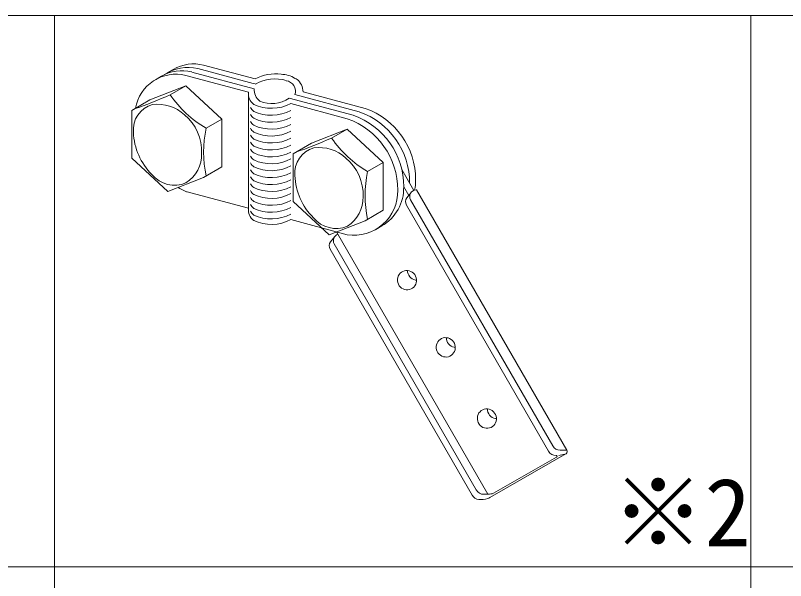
# Model space of a CAD drawing. Units: millimetres on the paper, enlarged 40 times, with parts at other scales. Extents: x -7800 to 7800, y -5578 to 5491.
# Drawn here: x -5782 to -5118, y 2493 to 2980 of the extents above; entities that cross this region are included whole.
import ezdxf
from ezdxf.enums import TextEntityAlignment as Align

# ---------------------------------------------------------------- set-up
doc = ezdxf.new("R2010")
doc.units = ezdxf.units.MM
doc.header["$LTSCALE"] = 40
for name, color, linetype, lineweight in [('1-6_文字', 7, 'Continuous', 18), ('1-7_金具', 7, 'Continuous', 18), ('F-2_太線１', 3, 'Continuous', 18), ('F-4_細線', 4, 'Continuous', 9)]:
    doc.layers.add(name, color=color, linetype=linetype, lineweight=lineweight)
doc.styles.add('ＭＳ ゴシック', font='')
doc.styles.get('ＭＳ ゴシック').set_extended_font_data('MS Gothic')

msp = doc.modelspace()

# ---------------------------------------------------------------- linework, layer by layer
at = {"layer": '1-7_金具', "color": 3}
for p, q in [((-5650.86, 2930.79), (-5645.73, 2933.75)), ((-5624.72, 2934.45), (-5577.06, 2921.68)), ((-5619.59, 2937.41), (-5575.11, 2925.49)), ((-5661.11, 2924.87), (-5655.98, 2927.83)), ((-5634.97, 2928.53), (-5581.07, 2914.09)), ((-5629.85, 2931.49), (-5575.94, 2917.05)), ((-5648.43, 2911.86), (-5634.97, 2919.63)), ((-5577.06, 2921.68), (-5575.11, 2921.16)), ((-5581.07, 2914.09), (-5581.07, 2814.09)), ((-5533.98, 2914.47), (-5480.5, 2900.14)), ((-5681.51, 2898.38), (-5665.92, 2907.38)), ((-5546.04, 2909.03), (-5490.75, 2894.22)), ((-5540.91, 2911.99), (-5485.63, 2897.18)), ((-5544.54, 2904.3), (-5495.88, 2891.26)), ((-5681.51, 2857.26), (-5681.51, 2898.38)), ((-5617.48, 2883.03), (-5604.03, 2890.8)), ((-5604.03, 2849.68), (-5604.03, 2890.8)), ((-5509.33, 2874.59), (-5495.88, 2882.36)), ((-5542.42, 2861.11), (-5526.83, 2870.11)), ((-5542.42, 2819.99), (-5542.42, 2861.11)), ((-5478.38, 2845.76), (-5464.93, 2853.53)), ((-5464.93, 2812.41), (-5464.93, 2853.53)), ((-5619.62, 2840.68), (-5604.03, 2849.68)), ((-5438.6, 2829.48), (-5448.93, 2847.38)), ((-5442.93, 2825.11), (-5447.29, 2832.66)), ((-5634.97, 2828.53), (-5581.07, 2814.09)), ((-5634.19, 2828.04), (-5633.97, 2828.26)), ((-5444.48, 2823.12), (-5440.9, 2827.72)), ((-5436.43, 2829.91), (-5436.35, 2829.91)), ((-5441.34, 2821.4), (-5318.96, 2609.45)), ((-5444.92, 2816.8), (-5322.55, 2604.84)), ((-5480.52, 2803.41), (-5464.93, 2812.41)), ((-5544.54, 2804.3), (-5495.88, 2791.26)), ((-5505.28, 2793.78), (-5374.75, 2567.7)), ((-5471.32, 2795.91), (-5466.2, 2798.87)), ((-5510.26, 2785.14), (-5506.67, 2789.75)), ((-5507.11, 2783.43), (-5384.74, 2571.47)), ((-5510.69, 2778.82), (-5388.32, 2566.87)), ((-5373.11, 2564.85), (-5307.64, 2602.65)), ((-5316, 2601.06), (-5315.52, 2601.06)), ((-5313.58, 2601.06), (-5307.43, 2602.71)), ((-5369.81, 2568.6), (-5315.7, 2599.84)), ((-5378.19, 2567.7), (-5374.75, 2567.7))]:
    msp.add_line(p, q, dxfattribs=at)
for points in [[(-5665.92, 2907.38), (-5634.97, 2919.63), (-5604.03, 2890.8)], [(-5526.83, 2870.11), (-5495.88, 2882.36), (-5464.93, 2853.53)], [(-5681.51, 2857.26), (-5650.56, 2828.43), (-5619.62, 2840.68)], [(-5312.42, 2605.67), (-5306.89, 2605.67), (-5436.37, 2829.94)], [(-5542.42, 2819.99), (-5511.47, 2791.16), (-5480.52, 2803.41)], [(-5444.09, 2760.53), (-5443.95, 2759.08), (-5443.56, 2757.67), (-5442.93, 2756.34), (-5442.1, 2755.14), (-5441.07, 2754.11), (-5439.88, 2753.26), (-5438.57, 2752.64), (-5437.18, 2752.25), (-5436.26, 2752.14)], [(-5444.09, 2760.53), (-5443.95, 2759.08), (-5443.56, 2757.67), (-5442.93, 2756.34), (-5442.1, 2755.14), (-5441.07, 2754.11), (-5439.88, 2753.26), (-5438.57, 2752.64), (-5437.18, 2752.25), (-5436.26, 2752.14)], [(-5410.68, 2702.66), (-5410.54, 2701.21), (-5410.15, 2699.8), (-5409.52, 2698.47), (-5408.68, 2697.27), (-5407.66, 2696.24), (-5406.47, 2695.39), (-5405.16, 2694.77), (-5403.77, 2694.38), (-5402.84, 2694.27)], [(-5410.68, 2702.66), (-5410.54, 2701.21), (-5410.15, 2699.8), (-5409.52, 2698.47), (-5408.68, 2697.27), (-5407.66, 2696.24), (-5406.47, 2695.39), (-5405.16, 2694.77), (-5403.77, 2694.38), (-5402.84, 2694.27)], [(-5375.24, 2641.27), (-5375.09, 2639.82), (-5374.7, 2638.41), (-5374.08, 2637.08), (-5373.24, 2635.88), (-5372.21, 2634.85), (-5371.03, 2634), (-5369.72, 2633.38), (-5368.33, 2633), (-5367.4, 2632.88)], [(-5375.24, 2641.27), (-5375.09, 2639.82), (-5374.7, 2638.41), (-5374.08, 2637.08), (-5373.24, 2635.88), (-5372.21, 2634.85), (-5371.03, 2634), (-5369.72, 2633.38), (-5368.33, 2633), (-5367.4, 2632.88)]]:
    msp.add_lwpolyline(points, dxfattribs=at)
for points in [[(-5440.89, 2744.59), (-5439.66, 2745.31), (-5438.58, 2746.25), (-5437.67, 2747.36), (-5436.97, 2748.62), (-5436.5, 2749.99), (-5436.28, 2751.42), (-5436.3, 2752.88), (-5436.57, 2754.31), (-5437.08, 2755.69), (-5437.82, 2756.95), (-5438.75, 2758.07), (-5439.87, 2759.01), (-5441.12, 2759.75), (-5442.47, 2760.25), (-5443.89, 2760.51), (-5445.32, 2760.52), (-5446.73, 2760.27), (-5448.07, 2759.78), (-5449.3, 2759.06), (-5450.39, 2758.13), (-5451.29, 2757.01), (-5451.99, 2755.75), (-5452.46, 2754.39), (-5452.69, 2752.95), (-5452.67, 2751.49), (-5452.4, 2750.06), (-5451.89, 2748.69), (-5451.15, 2747.42), (-5450.21, 2746.3), (-5449.1, 2745.36), (-5447.85, 2744.62), (-5446.49, 2744.12), (-5445.08, 2743.86), (-5443.64, 2743.85), (-5442.23, 2744.1)], [(-5407.48, 2686.72), (-5406.25, 2687.44), (-5405.17, 2688.38), (-5404.26, 2689.49), (-5403.56, 2690.75), (-5403.09, 2692.11), (-5402.87, 2693.55), (-5402.89, 2695.01), (-5403.16, 2696.44), (-5403.67, 2697.81), (-5404.4, 2699.08), (-5405.34, 2700.2), (-5406.46, 2701.14), (-5407.71, 2701.88), (-5409.06, 2702.38), (-5410.48, 2702.64), (-5411.91, 2702.65), (-5413.32, 2702.4), (-5414.66, 2701.91), (-5415.89, 2701.19), (-5416.98, 2700.25), (-5417.88, 2699.14), (-5418.58, 2697.88), (-5419.05, 2696.52), (-5419.28, 2695.08), (-5419.26, 2693.62), (-5418.99, 2692.19), (-5418.48, 2690.82), (-5417.74, 2689.55), (-5416.8, 2688.43), (-5415.69, 2687.49), (-5414.44, 2686.75), (-5413.08, 2686.25), (-5411.67, 2685.99), (-5410.23, 2685.98), (-5408.82, 2686.23)], [(-5372.04, 2625.33), (-5370.81, 2626.06), (-5369.72, 2626.99), (-5368.82, 2628.1), (-5368.12, 2629.36), (-5367.65, 2630.73), (-5367.42, 2632.16), (-5367.45, 2633.62), (-5367.72, 2635.06), (-5368.23, 2636.43), (-5368.96, 2637.69), (-5369.9, 2638.81), (-5371.01, 2639.76), (-5372.27, 2640.49), (-5373.62, 2641), (-5375.04, 2641.25), (-5376.47, 2641.26), (-5377.88, 2641.01), (-5379.22, 2640.52), (-5380.45, 2639.8), (-5381.54, 2638.87), (-5382.44, 2637.75), (-5383.14, 2636.5), (-5383.61, 2635.13), (-5383.84, 2633.69), (-5383.82, 2632.24), (-5383.54, 2630.8), (-5383.03, 2629.43), (-5382.3, 2628.16), (-5381.36, 2627.04), (-5380.25, 2626.1), (-5378.99, 2625.37), (-5377.64, 2624.86), (-5376.22, 2624.6), (-5374.79, 2624.59), (-5373.38, 2624.84)]]:
    msp.add_lwpolyline(points, close=True, dxfattribs=at)
for centre, radius, start, end in [((-5638.39, 2897.37), 35.18, 75.93842, 120), ((-5633.27, 2900.33), 35.18, 75.93842, 124.82709), ((-5628.14, 2903.29), 35.18, 75.93842, 119.99998), ((-5643.52, 2894.41), 35.18, 75.93842, 170.3681), ((-5558.2, 2895.44), 34.48, 81.16541, 119.36136), ((-5558.07, 2891.07), 34.48, 73.7143, 119.36136), ((-5553.31, 2905.96), 23.55, 58.35898, 89.01919), ((-5554.35, 2896.83), 32.19, 61.56479, 65.31599), ((-5549.9, 2914.74), 9.4, 343.02415, 81.04227), ((-5549.32, 2913.74), 15.36, 2.70815, 47.91028), ((-5568.67, 2913.22), 12.43, 176.01091, 231.24638), ((-5563.55, 2916.18), 12.43, 176.01091, 231.24638), ((-5804.8, 3261.78), 383.26, 289.10199, 294.07927), ((-5569.18, 2965.9), 95.91, 214.28851, 239.76529), ((-5560.93, 2930.1), 25.8, 246.23344, 305.24619), ((-5657.64, 2881.67), 22.55, 105.66637, 185.55908), ((-5659.08, 2870.32), 33.38, 46.57269, 98.011), ((-5568.67, 2907.25), 12.43, 210.75995, 231.24638), ((-5561.28, 2936.29), 36.1, 245.14149, 297.61575), ((-5502.1, 2838.76), 65.07, 359.76488, 70.60977), ((-5662.16, 2863.08), 40.86, 357.677, 50.41843), ((-5568.67, 2901.29), 12.43, 210.75995, 231.24638), ((-5561.28, 2930.32), 36.1, 245.14149, 297.61575), ((-5561.28, 2924.35), 36.1, 245.14149, 297.61575), ((-5512.36, 2832.84), 65.07, 359.76488, 70.60977), ((-5507.23, 2835.8), 65.07, 359.8703, 70.60977), ((-5568.67, 2895.32), 12.43, 210.75995, 231.24638), ((-5561.28, 2918.38), 36.1, 245.14149, 297.61575), ((-5517.48, 2829.88), 65.07, 359.76488, 70.60977), ((-5625.85, 2881.69), 54.28, 182.32848, 225.22083), ((-5519.89, 2862.47), 99.73, 168.10283, 191.89716), ((-5568.67, 2889.35), 12.43, 210.75995, 231.24638), ((-5561.28, 2912.41), 36.1, 245.14149, 297.61575), ((-5568.67, 2883.38), 12.43, 210.75995, 231.24638), ((-5561.28, 2906.44), 36.1, 245.14149, 297.61575), ((-5665.7, 3224.51), 383.26, 289.10199, 294.07927), ((-5430.09, 2928.63), 95.91, 214.28851, 239.76529), ((-5568.67, 2877.41), 12.43, 210.75995, 231.24638), ((-5561.28, 2900.47), 36.1, 245.14149, 297.61575), ((-5518.55, 2844.4), 22.55, 105.66637, 185.55908), ((-5519.98, 2833.05), 33.38, 46.57269, 98.011), ((-5650.49, 2860.52), 29.16, 302.49821, 1.77756), ((-5568.67, 2871.44), 12.43, 210.75995, 231.24638), ((-5568.67, 2865.47), 12.43, 210.75995, 231.24638), ((-5561.28, 2894.51), 36.1, 245.14149, 297.61575), ((-5568.67, 2859.51), 12.43, 210.75995, 231.24638), ((-5561.28, 2888.54), 36.1, 245.14149, 297.61575), ((-5523.07, 2825.81), 40.86, 357.677, 50.41843), ((-5568.67, 2853.54), 12.43, 210.75995, 231.24638), ((-5561.28, 2882.57), 36.1, 245.14149, 297.61575), ((-5644.58, 2859.24), 25.28, 219.51717, 292.70407), ((-5568.67, 2847.57), 12.43, 210.75995, 231.24638), ((-5561.28, 2876.6), 36.1, 245.14149, 297.61575), ((-5486.75, 2844.42), 54.28, 182.32848, 225.22083), ((-5380.8, 2825.2), 99.73, 168.10283, 191.89716), ((-5568.67, 2841.6), 12.43, 210.75995, 231.24638), ((-5561.28, 2870.63), 36.1, 245.14149, 297.61575), ((-5561.28, 2864.66), 36.1, 245.14149, 297.61575), ((-5485.12, 2831.64), 37.84, 300, 1.4138), ((-5474.86, 2837.56), 37.84, 348.05783, 1.4138), ((-5604.47, 2896.18), 74.21, 239.93542, 245.73225), ((-5568.67, 2835.63), 12.43, 210.75995, 231.24638), ((-5561.28, 2858.7), 36.1, 245.14149, 297.61575), ((-5490.24, 2828.68), 37.84, 261.43382, 1.4138), ((-5436.43, 2824.24), 5.67, 90, 209.99998), ((-5568.67, 2829.66), 12.43, 210.75995, 231.24638), ((-5561.28, 2852.73), 36.1, 245.14149, 297.61575), ((-5511.39, 2823.25), 29.16, 302.49821, 1.77756), ((-5440.01, 2819.63), 5.67, 142.12311, 210), ((-5568.67, 2813.22), 12.43, 176.01091, 231.24638), ((-5568.67, 2823.7), 12.43, 210.75995, 231.24638), ((-5561.28, 2846.76), 36.1, 245.14149, 297.61575), ((-5568.67, 2817.93), 12.43, 210.75995, 231.24638), ((-5561.28, 2841), 36.1, 245.14149, 297.61575), ((-5561.28, 2836.29), 36.1, 245.14149, 297.61575), ((-5505.48, 2821.97), 25.28, 219.51717, 292.70407), ((-5502.2, 2786.27), 5.67, 108.92543, 209.99998), ((-5505.78, 2781.66), 5.67, 142.12311, 210), ((-5312.42, 2613.23), 7.56, 210, 270), ((-5316, 2608.62), 7.56, 209.99998, 270), ((-5315.87, 2600.49), 0.675, 284.52145, 58.40283), ((-5308.6, 2604.45), 2.1, 303.89775, 35.29265), ((-5378.19, 2575.26), 7.56, 210, 270), ((-5375.92, 2588.08), 20.42, 273.29562, 287.43674), ((-5381.77, 2570.65), 7.56, 209.99998, 263.40755), ((-5381.97, 2588.25), 25.12, 268.47061, 286.22513), ((-5397.56, 2624.35), 64.32, 290.5748, 292.3373)]:
    msp.add_arc(centre, radius, start, end, dxfattribs=at)
at = {"layer": 'F-2_太線１'}
for p, q in [((-7638.18, 2980.25), (-78.18, 2980.25)), ((-5748.18, 2980.25), (-5748.18, 1900.25)), ((-7638.18, 2505.35), (-1968.18, 2505.35))]:
    msp.add_line(p, q, dxfattribs=at)
at = {"layer": 'F-4_細線'}
msp.add_line((-5148.18, 2980.25), (-5148.18, 1900.25), dxfattribs=at)

# ---------------------------------------------------------------- texts
at = {"layer": '1-6_文字', "style": 'ＭＳ ゴシック'}
msp.add_text('※2', height=58.65, dxfattribs=at).set_placement((-5268.18, 2505.35), align=Align.BOTTOM_LEFT)

doc.saveas('drawing.dxf')
